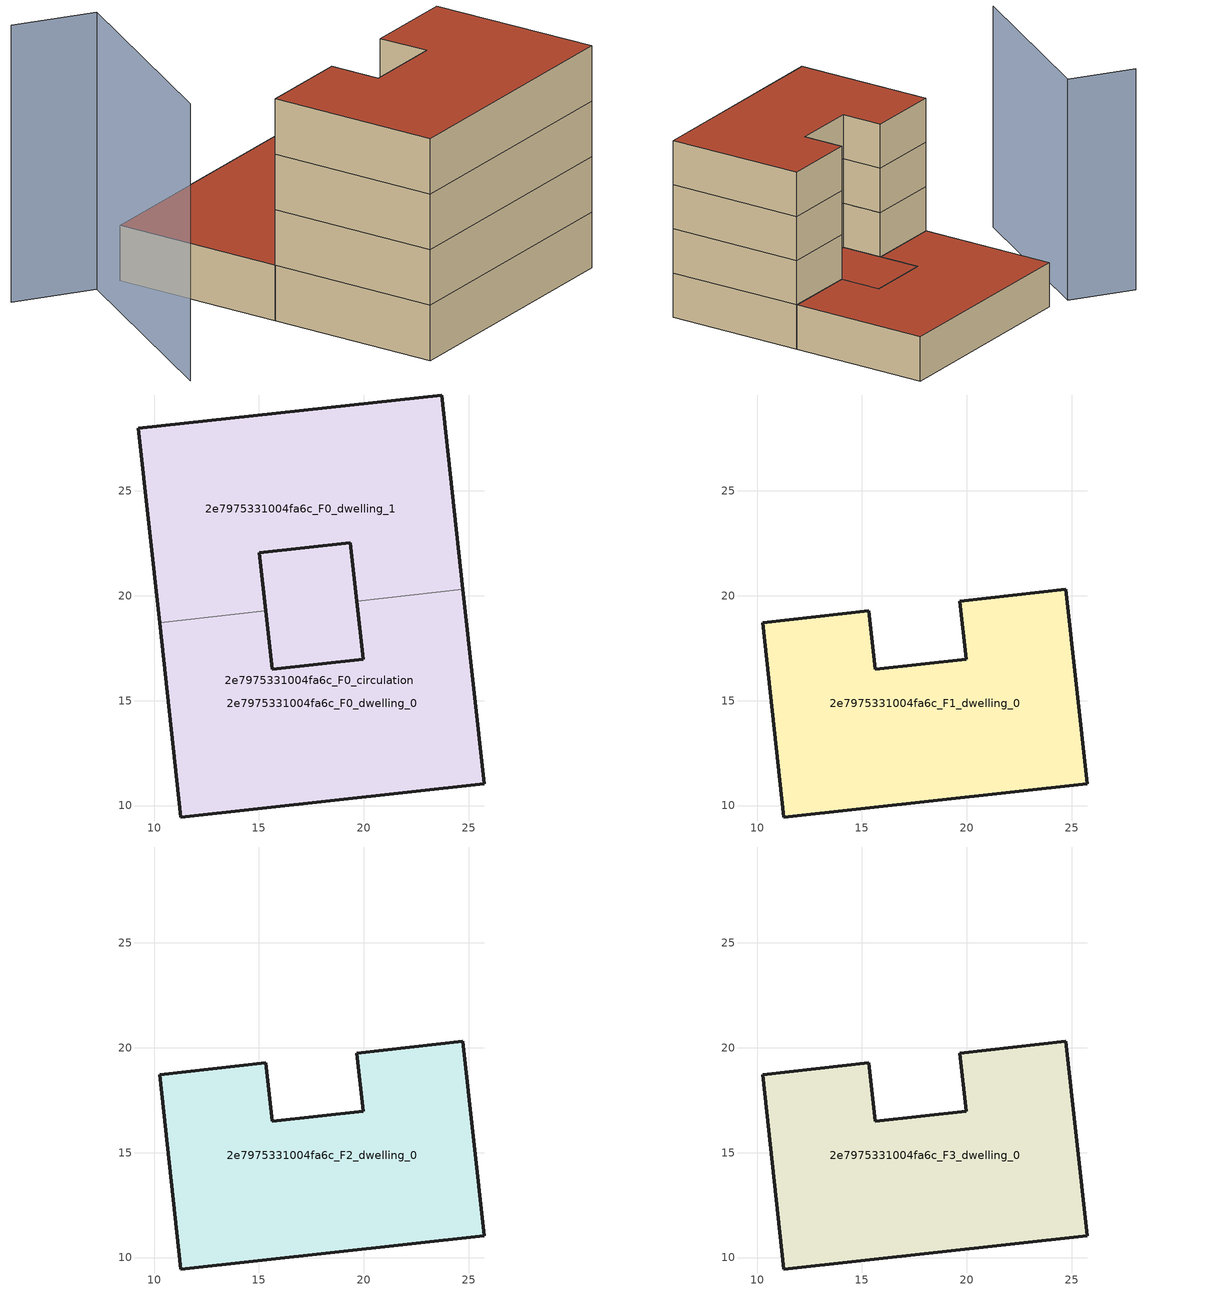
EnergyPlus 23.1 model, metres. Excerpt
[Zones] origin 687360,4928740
2e7975331004fa6c_F0_dwelling_0
 floor ground (EU_floor_Construction): 24.71,20.3 25.72,11.04 11.28,9.46 10.27,18.72 15.32,19.27 15.63,16.49 19.96,16.97 19.77,18.72 19.66,19.75 z0; 19.35,22.53 19.66,19.75 19.77,18.72 19.96,16.97 15.63,16.49 15.32,19.27 15.02,22.05 z0
 wall outside (EU_wall_Construction): 19.66,19.75 19.96,16.97 15.63,16.49 15.32,19.27 / 10.27,18.72 11.28,9.46 25.72,11.04 24.71,20.3 z0:3
 wall to 2e7975331004fa6c_F0_dwelling_1 (EU_wall_Construction): 24.71,20.3 19.66,19.75 / 15.32,19.27 10.27,18.72 z0:3
 roof outside (EU_floor_Construction): 19.96,16.97 19.66,19.75 19.35,22.53 15.02,22.05 15.32,19.27 15.63,16.49 z3
2e7975331004fa6c_F0_dwelling_1
 floor ground (EU_floor_Construction): 23.7,29.57 24.71,20.3 19.66,19.75 19.35,22.53 15.02,22.05 15.32,19.27 10.27,18.72 9.26,27.99 z0; 19.35,22.53 19.66,19.75 19.96,16.97 15.63,16.49 15.32,19.27 15.02,22.05 z0
 wall outside (EU_wall_Construction): 24.71,20.3 23.7,29.57 9.26,27.99 10.27,18.72 / 15.32,19.27 15.02,22.05 19.35,22.53 19.66,19.75 z0:3
 roof outside (EU_roof_Construction): 19.96,16.97 19.66,19.75 19.35,22.53 15.02,22.05 15.32,19.27 15.63,16.49 z3; 24.71,20.3 23.7,29.57 9.26,27.99 10.27,18.72 15.32,19.27 15.02,22.05 19.35,22.53 19.66,19.75 z3
2e7975331004fa6c_F0_circulation
 floor ground (EU_floor_Construction): 24.71,20.3 25.72,11.04 11.28,9.46 10.27,18.72 15.32,19.27 15.63,16.49 19.96,16.97 19.77,18.72 19.66,19.75 z0; 19.35,22.53 19.66,19.75 19.71,19.24 19.96,16.97 15.63,16.49 15.32,19.27 15.02,22.05 z0; 23.7,29.57 24.71,20.3 19.66,19.75 19.35,22.53 15.02,22.05 15.32,19.27 10.27,18.72 9.26,27.99 z0
 wall outside (EU_wall_Construction): 19.35,22.53 15.02,22.05 15.63,16.49 19.96,16.97 19.35,22.53 z0:3
 roof outside (EU_roof_Construction): 19.96,16.97 19.71,19.24 19.66,19.75 19.35,22.53 15.02,22.05 15.32,19.27 15.63,16.49 z3; 25.72,11.04 24.71,20.3 19.66,19.75 19.77,18.72 19.96,16.97 15.63,16.49 15.32,19.27 10.27,18.72 11.28,9.46 z3; 24.71,20.3 23.7,29.57 9.26,27.99 10.27,18.72 15.32,19.27 15.02,22.05 19.35,22.53 19.66,19.75 z3
2e7975331004fa6c_F1_dwelling_0
 floor to 2e7975331004fa6c_F0_dwelling_0 (EU_floor_Construction): 24.71,20.3 25.72,11.04 11.28,9.46 10.27,18.72 15.32,19.27 15.63,16.49 19.96,16.97 19.77,18.72 19.66,19.75 z3
 wall outside (EU_wall_Construction): 25.72,11.04 24.71,20.3 19.66,19.75 19.96,16.97 15.63,16.49 15.32,19.27 10.27,18.72 11.28,9.46 25.72,11.04 z3:6
2e7975331004fa6c_F2_dwelling_0
 floor to 2e7975331004fa6c_F1_dwelling_0 (EU_floor_Construction): 24.71,20.3 25.72,11.04 11.28,9.46 10.27,18.72 15.32,19.27 15.63,16.49 19.96,16.97 19.66,19.75 z6
 wall outside (EU_wall_Construction): 25.72,11.04 24.71,20.3 19.66,19.75 19.96,16.97 15.63,16.49 15.32,19.27 10.27,18.72 11.28,9.46 25.72,11.04 z6:9
2e7975331004fa6c_F3_dwelling_0
 floor to 2e7975331004fa6c_F2_dwelling_0 (EU_floor_Construction): 24.71,20.3 25.72,11.04 11.28,9.46 10.27,18.72 15.32,19.27 15.63,16.49 19.96,16.97 19.66,19.75 z9
 wall outside (EU_wall_Construction): 25.72,11.04 24.71,20.3 19.66,19.75 19.96,16.97 15.63,16.49 15.32,19.27 10.27,18.72 11.28,9.46 25.72,11.04 z9:12
 roof outside (EU_roof_Construction): 25.72,11.04 24.71,20.3 19.66,19.75 19.96,16.97 15.63,16.49 15.32,19.27 10.27,18.72 11.28,9.46 z12
shading: 3.62,30.35 7.65,28.17 / 7.65,28.17 1.55,16.92 z0:15
[Building]
EU S2 Campaign: North Axis=0; Terrain=City; Solar Distribution=FullExterior
[Site:Location]
Bologna: Latitude=44.5; Longitude=11.25; Time Zone=1; Elevation=37
[SizingPeriod:WeatherFileDays]
AnnualSizingPeriod: Begin Month=1; Begin Day of Month=1; End Month=12; End Day of Month=31; Day of Week for Start Day=Monday; Use Weather File Daylight Saving Period=No; Use Weather File Rain and Snow Indicators=No
[MATERIAL]
EU_InternalMass_Material: Roughness=MediumRough; Thickness=0.1; Conductivity=1; Density=1800; Specific Heat=900; Thermal Absorptance=0.9; Solar Absorptance=0.7; Visible Absorptance=0.7
[MATERIAL:NOMASS] Roughness=MediumRough; Thermal Absorptance=0.9; Solar Absorptance=0.7; Visible Absorptance=0.7
Name | Thermal Resistance
EU_wall_NoMass | 0.937881
EU_roof_NoMass | 0.548572
EU_floor_NoMass | 0.71348
[CONSTRUCTION]
EU_wall_Construction: EU_wall_NoMass
EU_roof_Construction: EU_roof_NoMass
EU_floor_Construction: EU_floor_NoMass
EU_InternalMass_Construction: EU_InternalMass_Material
[ZONE] Type=1; Multiplier=1; Ceiling Height=autocalculate; Floor Area=autocalculate; Part of Total Floor Area=Yes
Name | Volume
2e7975331004fa6c_F0_dwelling_0; 2e7975331004fa6c_F0_dwelling_1 | 442.789
2e7975331004fa6c_F1_dwelling_0; 2e7975331004fa6c_F2_dwelling_0; 2e7975331004fa6c_F3_dwelling_0 | 369.668
2e7975331004fa6c_F0_circulation | 812.456
[INTERNALMASS] Construction=EU_InternalMass_Construction
Name | Zone or ZoneList | Surface Area
2e7975331004fa6c_F0_dwelling_0_EU_InternalMass | 2e7975331004fa6c_F0_dwelling_0 | 123.222
2e7975331004fa6c_F0_dwelling_1_EU_InternalMass | 2e7975331004fa6c_F0_dwelling_1 | 123.222
2e7975331004fa6c_F1_dwelling_0_EU_InternalMass | 2e7975331004fa6c_F1_dwelling_0 | 270.819
2e7975331004fa6c_F2_dwelling_0_EU_InternalMass | 2e7975331004fa6c_F2_dwelling_0 | 270.819
2e7975331004fa6c_F3_dwelling_0_EU_InternalMass | 2e7975331004fa6c_F3_dwelling_0 | 270.819
[OTHEREQUIPMENT] Fuel Type=Electricity; Design Level Calculation Method=Watts/Area; Power per Zone Floor Area=1; Fraction Latent=0; Fraction Radiant=0; Fraction Lost=0; Carbon Dioxide Generation Rate=0; EndUse Subcategory=EU_Step8_InternalGains
Name | Zone or ZoneList or Space or SpaceList | Schedule
EU_Step8_InternalGain_2e7975331004fa6c_F0_dwelling_0_f000 | 2e7975331004fa6c_F0_dwelling_0 | EU_Step8_GainSchedule_2e7975331004fa6c_F0_dwelling_0_f000
EU_Step8_InternalGain_2e7975331004fa6c_F0_dwelling_1_f000 | 2e7975331004fa6c_F0_dwelling_1 | EU_Step8_GainSchedule_2e7975331004fa6c_F0_dwelling_1_f000
EU_Step8_InternalGain_2e7975331004fa6c_F1_dwelling_0_f000 | 2e7975331004fa6c_F1_dwelling_0 | EU_Step8_GainSchedule_2e7975331004fa6c_F1_dwelling_0_f000
EU_Step8_InternalGain_2e7975331004fa6c_F2_dwelling_0_f000 | 2e7975331004fa6c_F2_dwelling_0 | EU_Step8_GainSchedule_2e7975331004fa6c_F2_dwelling_0_f000
EU_Step8_InternalGain_2e7975331004fa6c_F3_dwelling_0_f000 | 2e7975331004fa6c_F3_dwelling_0 | EU_Step8_GainSchedule_2e7975331004fa6c_F3_dwelling_0_f000
[ZONEINFILTRATION:DESIGNFLOWRATE]
EU_Circulation_Infiltration_2e7975331004fa6c_F0_circulation: Zone or ZoneList or Space or SpaceList=2e7975331004fa6c_F0_circulation; Schedule=EU_AlwaysOn; Design Flow Rate Calculation Method=Flow/Area; Flow Rate per Floor Area=0.0005; Constant Term Coefficient=1; Temperature Term Coefficient=0; Velocity Term Coefficient=0; Velocity Squared Term Coefficient=0
[ZONEVENTILATION:DESIGNFLOWRATE] Schedule=EU_AlwaysOn; Design Flow Rate Calculation Method=AirChanges/Hour; Air Changes per Hour=0.687892; Ventilation Type=Natural; Fan Pressure Rise=0; Fan Total Efficiency=1; Constant Term Coefficient=1; Temperature Term Coefficient=0; Velocity Term Coefficient=0; Velocity Squared Term Coefficient=0; Minimum Indoor Temperature=-100; Maximum Indoor Temperature=100; Delta Temperature=-100; Minimum Outdoor Temperature=-100; Maximum Outdoor Temperature=100; Maximum Wind Speed=40
Name | Zone or ZoneList or Space or SpaceList
EU_ConstantAir_2e7975331004fa6c_F0_dwelling_0 | 2e7975331004fa6c_F0_dwelling_0
EU_ConstantAir_2e7975331004fa6c_F0_dwelling_1 | 2e7975331004fa6c_F0_dwelling_1
EU_ConstantAir_2e7975331004fa6c_F1_dwelling_0 | 2e7975331004fa6c_F1_dwelling_0
EU_ConstantAir_2e7975331004fa6c_F2_dwelling_0 | 2e7975331004fa6c_F2_dwelling_0
EU_ConstantAir_2e7975331004fa6c_F3_dwelling_0 | 2e7975331004fa6c_F3_dwelling_0
[HVACTEMPLATE:THERMOSTAT] Constant Heating Setpoint=20; Constant Cooling Setpoint=50
EU_HeatOnly_2e7975331004fa6c_F0_dwelling_0; EU_HeatOnly_2e7975331004fa6c_F0_dwelling_1; EU_HeatOnly_2e7975331004fa6c_F1_dwelling_0; EU_HeatOnly_2e7975331004fa6c_F2_dwelling_0; EU_HeatOnly_2e7975331004fa6c_F3_dwelling_0
[HVACTEMPLATE:ZONE:IDEALLOADSAIRSYSTEM] System Availability Schedule=EU_AlwaysOn; Maximum Heating Supply Air Temperature=50; Minimum Cooling Supply Air Temperature=13; Maximum Heating Supply Air Humidity Ratio=0.0156; Minimum Cooling Supply Air Humidity Ratio=0.0077; Heating Limit=NoLimit; Cooling Limit=NoLimit; Heating Availability Schedule=EU_AlwaysOn; Cooling Availability Schedule=EU_CoolingOff; Dehumidification Control Type=ConstantSensibleHeatRatio; Cooling Sensible Heat Ratio=0.7; Dehumidification Setpoint=60; Humidification Control Type=None; Humidification Setpoint=30; Outdoor Air Method=None; Outdoor Air Flow Rate per Person=0.00944; Outdoor Air Flow Rate per Zone Floor Area=0; Outdoor Air Flow Rate per Zone=0; Demand Controlled Ventilation Type=None; Outdoor Air Economizer Type=NoEconomizer; Heat Recovery Type=None; Sensible Heat Recovery Effectiveness=0.7; Latent Heat Recovery Effectiveness=0.65
Name | Template Thermostat
2e7975331004fa6c_F0_dwelling_0 | EU_HeatOnly_2e7975331004fa6c_F0_dwelling_0
2e7975331004fa6c_F0_dwelling_1 | EU_HeatOnly_2e7975331004fa6c_F0_dwelling_1
2e7975331004fa6c_F1_dwelling_0 | EU_HeatOnly_2e7975331004fa6c_F1_dwelling_0
2e7975331004fa6c_F2_dwelling_0 | EU_HeatOnly_2e7975331004fa6c_F2_dwelling_0
2e7975331004fa6c_F3_dwelling_0 | EU_HeatOnly_2e7975331004fa6c_F3_dwelling_0
[SIZING:ZONE] Zone Cooling Design Supply Air Temperature Input Method=SupplyAirTemperature; Zone Cooling Design Supply Air Temperature=13; Zone Heating Design Supply Air Temperature Input Method=SupplyAirTemperature; Zone Heating Design Supply Air Temperature=50; Zone Cooling Design Supply Air Humidity Ratio=0.008; Zone Heating Design Supply Air Humidity Ratio=0.008; Cooling Design Air Flow Method=DesignDay; Cooling Design Air Flow Rate=0; Cooling Minimum Air Flow per Zone Floor Area=0.000762; Cooling Minimum Air Flow=0; Cooling Minimum Air Flow Fraction=0.2; Heating Design Air Flow Method=DesignDay; Heating Design Air Flow Rate=0; Heating Maximum Air Flow per Zone Floor Area=0.002032; Heating Maximum Air Flow=0.141576; Heating Maximum Air Flow Fraction=0.3; Account for Dedicated Outdoor Air System=No; Dedicated Outdoor Air System Control Strategy=NeutralSupplyAir; Dedicated Outdoor Air Low Setpoint Temperature for Design=autosize; Dedicated Outdoor Air High Setpoint Temperature for Design=autosize; Zone Load Sizing Method=Sensible Load Only No Latent Load; Zone Latent Cooling Design Supply Air Humidity Ratio Input Method=HumidityRatioDifference; Zone Cooling Design Supply Air Humidity Ratio Difference=0.005; Zone Latent Heating Design Supply Air Humidity Ratio Input Method=HumidityRatioDifference; Zone Humidification Design Supply Air Humidity Ratio Difference=0.005
2e7975331004fa6c_F0_dwelling_0; 2e7975331004fa6c_F0_dwelling_1; 2e7975331004fa6c_F1_dwelling_0; 2e7975331004fa6c_F2_dwelling_0; 2e7975331004fa6c_F3_dwelling_0
[SCHEDULE:CONSTANT]
Name | Hourly Value
EU_AlwaysOn | 1
EU_CoolingOff | 0
[SCHEDULE:FILE] Column Number=1; Rows to Skip at Top=0; Number of Hours of Data=8760; Column Separator=Comma; Interpolate to Timestep=No; Minutes per Item=60; Adjust Schedule for Daylight Savings=Yes
Name | File
EU_Step8_GainSchedule_2e7975331004fa6c_F0_dwelling_0_f000 | ../../schedules/2e7975331004fa6c/2e7975331004fa6c_F0_dwelling_0_f000_gain.csv
EU_Step8_GainSchedule_2e7975331004fa6c_F0_dwelling_1_f000 | ../../schedules/2e7975331004fa6c/2e7975331004fa6c_F0_dwelling_1_f000_gain.csv
EU_Step8_GainSchedule_2e7975331004fa6c_F1_dwelling_0_f000 | ../../schedules/2e7975331004fa6c/2e7975331004fa6c_F1_dwelling_0_f000_gain.csv
EU_Step8_GainSchedule_2e7975331004fa6c_F2_dwelling_0_f000 | ../../schedules/2e7975331004fa6c/2e7975331004fa6c_F2_dwelling_0_f000_gain.csv
EU_Step8_GainSchedule_2e7975331004fa6c_F3_dwelling_0_f000 | ../../schedules/2e7975331004fa6c/2e7975331004fa6c_F3_dwelling_0_f000_gain.csv
